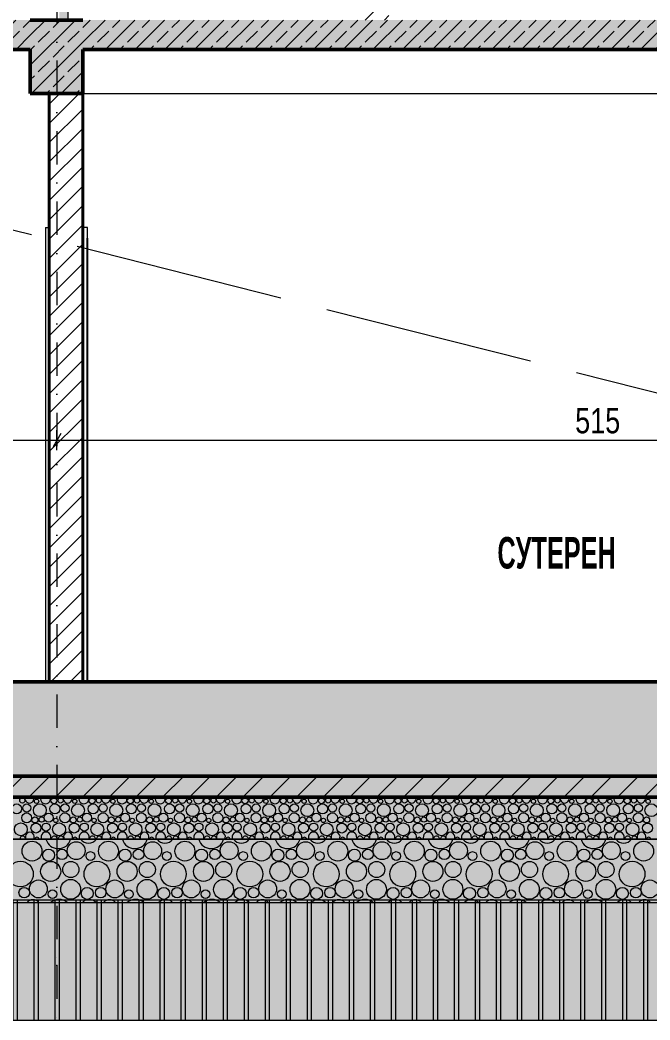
# Model space of a CAD drawing. Extents: x 1230 to 300706, y -1407 to 36108.
# Drawn here: x 109348 to 112345, y 5429 to 10189 of the extents above; entities that cross this region are included whole.
import ezdxf

# ---------------------------------------------------------------- set-up
doc = ezdxf.new("R2010")
doc.units = 0
doc.header["$LTSCALE"] = 5
doc.header["$MEASUREMENT"] = 0
doc.linetypes.add('- Осеви линии', pattern=[670.277762, 317.5, -176.388889, 0, -176.388874])
doc.linetypes.add('- Скирити линии', pattern=[245, 200, -45])
for name, color, linetype, lineweight in [('1', 255, 'Continuous', 13), ('101', 253, 'Continuous', 15), ('102', 254, 'Continuous', 15), ('164', 255, 'Continuous', 15), ('18', 9, 'Continuous', 15), ('21', 7, 'Continuous', 50), ('27', 7, 'Continuous', 40), ('29', 7, 'Continuous', 50), ('4', 43, 'Continuous', 20), ('7', 7, 'Continuous', 25), ('85', 254, 'Continuous', 20)]:
    doc.layers.add(name, color=color, linetype=linetype, lineweight=lineweight)
for name, color, linetype, lineweight, true_color in [('104', 7, 'Continuous', 15, 0x3e3e3e), ('161', 7, 'Continuous', 15, 0x6a6a6a), ('168', 7, 'Continuous', 15, 0x5e5e5e), ('184', 7, 'Continuous', 0, 0xe8e8e8), ('19', 7, 'Continuous', 0, 0xe4e4e4), ('61', 7, 'Continuous', 20, 0x6a6a6a), ('65', 7, 'Continuous', 20, 0x4e4e4e), ('84', 7, 'Continuous', 20, 0x3e3e3e), ('87', 7, 'Continuous', 20, 0x6a6a6a), ('88', 7, 'Continuous', 20, 0x5e5e5e)]:
    doc.layers.add(name, color=color, linetype=linetype, lineweight=lineweight, true_color=true_color)
doc.styles.add('GENERATED_STYLE_6', font='Cambria Math.ttf')
doc.styles.add('GENERATED_STYLE_7', font='GOTHICBI.TTF')
pattern_1 = [(45, (48941.57, 10189.11), (-70.71071, 70.71071), []), (45, (48906.22, 10224.47), (-70.71071, 70.71071), [75.00004, -25.00001])]
pattern_2 = [(45, (48941.574, 10189.11), (-45.96196, 45.96196), [])]

# ---------------------------------------------------------------- blocks, each defined once
blk = doc.blocks.new('*X21')
at = {"layer": '101', "color": 253, "linetype": 'Continuous', "lineweight": 15}
for centre, radius in [((164.615, 84.978), 0.251), ((165.963, 84.901), 0.207), ((167.614, 84.942), 0.286), ((168.252, 84.978), 0.251), ((169.6, 84.901), 0.207), ((171.251, 84.942), 0.286), ((171.889, 84.978), 0.251), ((173.237, 84.901), 0.207), ((174.888, 84.942), 0.286), ((175.526, 84.978), 0.251), ((176.874, 84.901), 0.207), ((178.525, 84.942), 0.286), ((179.164, 84.978), 0.251), ((180.511, 84.901), 0.207), ((182.162, 84.942), 0.286), ((182.801, 84.978), 0.251), ((184.148, 84.901), 0.207), ((185.799, 84.942), 0.286), ((186.438, 84.978), 0.251), ((187.785, 84.901), 0.207), ((189.436, 84.942), 0.286), ((190.075, 84.978), 0.251), ((191.422, 84.901), 0.207), ((193.074, 84.942), 0.286), ((193.712, 84.978), 0.251), ((195.059, 84.901), 0.207), ((196.711, 84.942), 0.286), ((197.349, 84.978), 0.251), ((198.696, 84.901), 0.207), ((200.348, 84.942), 0.286), ((200.986, 84.978), 0.251), ((202.333, 84.901), 0.207), ((203.985, 84.942), 0.286), ((204.623, 84.978), 0.251), ((205.971, 84.901), 0.207), ((207.622, 84.942), 0.286), ((208.26, 84.978), 0.251), ((209.608, 84.901), 0.207), ((211.259, 84.942), 0.286), ((211.897, 84.978), 0.251), ((213.245, 84.901), 0.207), ((214.896, 84.942), 0.286), ((215.534, 84.978), 0.251), ((216.882, 84.901), 0.207), ((218.533, 84.942), 0.286), ((219.171, 84.978), 0.251), ((220.519, 84.901), 0.207), ((222.17, 84.942), 0.286), ((222.808, 84.978), 0.251), ((224.156, 84.901), 0.207), ((164.074, 84.169), 0.477), ((165.024, 83.314), 0.473), ((165.034, 84.257), 0.384), ((166.275, 84.044), 0.612), ((167.711, 84.169), 0.477), ((168.661, 83.314), 0.473), ((168.671, 84.257), 0.384), ((169.912, 84.044), 0.612), ((171.348, 84.169), 0.477), ((172.298, 83.314), 0.473), ((172.308, 84.257), 0.384), ((173.549, 84.044), 0.612), ((174.985, 84.169), 0.477), ((175.935, 83.314), 0.473), ((175.945, 84.257), 0.384), ((177.186, 84.044), 0.612), ((178.622, 84.169), 0.477), ((179.572, 83.314), 0.473), ((179.582, 84.257), 0.384), ((180.823, 84.044), 0.612), ((182.259, 84.169), 0.477), ((183.209, 83.314), 0.473), ((183.219, 84.257), 0.384), ((184.46, 84.044), 0.612), ((185.896, 84.169), 0.477), ((186.846, 83.314), 0.473), ((186.856, 84.257), 0.384), ((188.097, 84.044), 0.612), ((189.533, 84.169), 0.477), ((190.483, 83.314), 0.473), ((190.493, 84.257), 0.384), ((191.735, 84.044), 0.612), ((193.17, 84.169), 0.477), ((194.12, 83.314), 0.473), ((194.131, 84.257), 0.384), ((195.372, 84.044), 0.612), ((196.807, 84.169), 0.477), ((197.757, 83.314), 0.473), ((197.768, 84.257), 0.384), ((199.009, 84.044), 0.612), ((200.444, 84.169), 0.477), ((201.394, 83.314), 0.473), ((201.405, 84.257), 0.384), ((202.646, 84.044), 0.612), ((204.081, 84.169), 0.477), ((205.032, 83.314), 0.473), ((205.042, 84.257), 0.384), ((206.283, 84.044), 0.612), ((207.718, 84.169), 0.477), ((208.669, 83.314), 0.473), ((208.679, 84.257), 0.384), ((209.92, 84.044), 0.612), ((211.356, 84.169), 0.477), ((212.306, 83.314), 0.473), ((212.316, 84.257), 0.384), ((213.557, 84.044), 0.612), ((214.993, 84.169), 0.477), ((215.943, 83.314), 0.473), ((215.953, 84.257), 0.384), ((217.194, 84.044), 0.612), ((218.63, 84.169), 0.477), ((219.58, 83.314), 0.473), ((219.59, 84.257), 0.384), ((220.831, 84.044), 0.612), ((222.267, 84.169), 0.477), ((223.217, 83.314), 0.473), ((223.227, 84.257), 0.384), ((224.468, 84.044), 0.612), ((164.475, 82.224), 0.612), ((165.911, 82.349), 0.477), ((165.814, 83.122), 0.286), ((166.452, 83.158), 0.251), ((167.126, 83.335), 0.426), ((168.112, 82.224), 0.612), ((167.8, 83.081), 0.207), ((169.548, 82.349), 0.477), ((169.451, 83.122), 0.286), ((170.089, 83.158), 0.251), ((170.763, 83.335), 0.426), ((171.749, 82.224), 0.612), ((171.437, 83.081), 0.207), ((173.185, 82.349), 0.477), ((173.088, 83.122), 0.286), ((173.726, 83.158), 0.251), ((174.4, 83.335), 0.426), ((175.386, 82.224), 0.612), ((175.074, 83.081), 0.207), ((176.822, 82.349), 0.477), ((176.725, 83.122), 0.286), ((177.364, 83.158), 0.251), ((178.037, 83.335), 0.426), ((179.023, 82.224), 0.612), ((178.711, 83.081), 0.207), ((180.459, 82.349), 0.477), ((180.362, 83.122), 0.286), ((181.001, 83.158), 0.251), ((181.674, 83.335), 0.426), ((182.66, 82.224), 0.612), ((182.348, 83.081), 0.207), ((184.096, 82.349), 0.477), ((183.999, 83.122), 0.286), ((184.638, 83.158), 0.251), ((185.311, 83.335), 0.426), ((186.297, 82.224), 0.612), ((185.985, 83.081), 0.207), ((187.733, 82.349), 0.477), ((187.636, 83.122), 0.286), ((188.275, 83.158), 0.251), ((188.948, 83.335), 0.426), ((189.935, 82.224), 0.612), ((189.622, 83.081), 0.207), ((191.37, 82.349), 0.477), ((191.274, 83.122), 0.286), ((191.912, 83.158), 0.251), ((192.586, 83.335), 0.426), ((193.572, 82.224), 0.612), ((193.259, 83.081), 0.207), ((195.007, 82.349), 0.477), ((194.911, 83.122), 0.286), ((195.549, 83.158), 0.251), ((196.223, 83.335), 0.426), ((197.209, 82.224), 0.612), ((196.896, 83.081), 0.207), ((198.644, 82.349), 0.477), ((198.548, 83.122), 0.286), ((199.186, 83.158), 0.251), ((199.86, 83.335), 0.426), ((200.846, 82.224), 0.612), ((200.533, 83.081), 0.207), ((202.281, 82.349), 0.477), ((202.185, 83.122), 0.286), ((202.823, 83.158), 0.251), ((203.497, 83.335), 0.426), ((204.483, 82.224), 0.612), ((204.171, 83.081), 0.207), ((205.918, 82.349), 0.477), ((205.822, 83.122), 0.286), ((206.46, 83.158), 0.251), ((207.134, 83.335), 0.426), ((208.12, 82.224), 0.612), ((207.808, 83.081), 0.207), ((209.556, 82.349), 0.477), ((209.459, 83.122), 0.286), ((210.097, 83.158), 0.251), ((210.771, 83.335), 0.426), ((211.757, 82.224), 0.612), ((211.445, 83.081), 0.207), ((213.193, 82.349), 0.477), ((213.096, 83.122), 0.286), ((213.734, 83.158), 0.251), ((214.408, 83.335), 0.426), ((215.394, 82.224), 0.612), ((215.082, 83.081), 0.207), ((216.83, 82.349), 0.477), ((216.733, 83.122), 0.286), ((217.371, 83.158), 0.251), ((218.045, 83.335), 0.426), ((219.031, 82.224), 0.612), ((218.719, 83.081), 0.207), ((220.467, 82.349), 0.477), ((220.37, 83.122), 0.286), ((221.008, 83.158), 0.251), ((221.682, 83.335), 0.426), ((222.668, 82.224), 0.612), ((222.356, 83.081), 0.207), ((224.104, 82.349), 0.477), ((224.007, 83.122), 0.286), ((166.871, 82.437), 0.384), ((170.508, 82.437), 0.384), ((174.145, 82.437), 0.384), ((177.782, 82.437), 0.384), ((181.419, 82.437), 0.384), ((185.056, 82.437), 0.384), ((188.693, 82.437), 0.384), ((192.331, 82.437), 0.384), ((195.968, 82.437), 0.384), ((199.605, 82.437), 0.384), ((203.242, 82.437), 0.384), ((206.879, 82.437), 0.384), ((210.516, 82.437), 0.384), ((214.153, 82.437), 0.384), ((217.79, 82.437), 0.384), ((221.427, 82.437), 0.384)]:
    blk.add_circle(centre, radius, dxfattribs=at)
for centre, radius, start, end in [((164.438, 85.864), 0.612, 254.33377, 285.66623), ((165.289, 85.155), 0.426, 163.6472, 16.3528), ((166.824, 85.134), 0.473, 162.59898, 17.40102), ((168.075, 85.864), 0.612, 254.33377, 285.66623), ((168.926, 85.155), 0.426, 163.6472, 16.3528), ((170.461, 85.134), 0.473, 162.59898, 17.40102), ((171.712, 85.864), 0.612, 254.33377, 285.66623), ((172.563, 85.155), 0.426, 163.6472, 16.3528), ((174.098, 85.134), 0.473, 162.59898, 17.40102), ((175.349, 85.864), 0.612, 254.33377, 285.66623), ((176.2, 85.155), 0.426, 163.6472, 16.3528), ((177.735, 85.134), 0.473, 162.59898, 17.40102), ((178.986, 85.864), 0.612, 254.33377, 285.66623), ((179.837, 85.155), 0.426, 163.6472, 16.3528), ((181.372, 85.134), 0.473, 162.59898, 17.40102), ((182.623, 85.864), 0.612, 254.33377, 285.66623), ((183.474, 85.155), 0.426, 163.6472, 16.3528), ((185.009, 85.134), 0.473, 162.59898, 17.40102), ((186.26, 85.864), 0.612, 254.33377, 285.66623), ((187.111, 85.155), 0.426, 163.6472, 16.3528), ((188.646, 85.134), 0.473, 162.59898, 17.40102), ((189.897, 85.864), 0.612, 254.33377, 285.66623), ((190.748, 85.155), 0.426, 163.6472, 16.3528), ((192.283, 85.134), 0.473, 162.59898, 17.40102), ((193.535, 85.864), 0.612, 254.33377, 285.66623), ((194.386, 85.155), 0.426, 163.6472, 16.3528), ((195.92, 85.134), 0.473, 162.59898, 17.40102), ((197.172, 85.864), 0.612, 254.33377, 285.66623), ((198.023, 85.155), 0.426, 163.6472, 16.3528), ((199.557, 85.134), 0.473, 162.59898, 17.40102), ((200.809, 85.864), 0.612, 254.33377, 285.66623), ((201.66, 85.155), 0.426, 163.6472, 16.3528), ((203.194, 85.134), 0.473, 162.59898, 17.40102), ((204.446, 85.864), 0.612, 254.33377, 285.66623), ((205.297, 85.155), 0.426, 163.6472, 16.3528), ((206.832, 85.134), 0.473, 162.59898, 17.40102), ((208.083, 85.864), 0.612, 254.33377, 285.66623), ((208.934, 85.155), 0.426, 163.6472, 16.3528), ((210.469, 85.134), 0.473, 162.59898, 17.40102), ((211.72, 85.864), 0.612, 254.33377, 285.66623), ((212.571, 85.155), 0.426, 163.6472, 16.3528), ((214.106, 85.134), 0.473, 162.59898, 17.40102), ((215.357, 85.864), 0.612, 254.33377, 285.66623), ((216.208, 85.155), 0.426, 163.6472, 16.3528), ((217.743, 85.134), 0.473, 162.59898, 17.40102), ((218.994, 85.864), 0.612, 254.33377, 285.66623), ((219.845, 85.155), 0.426, 163.6472, 16.3528), ((221.38, 85.134), 0.473, 162.59898, 17.40102), ((222.631, 85.864), 0.612, 254.33377, 285.66623), ((223.482, 85.155), 0.426, 163.6472, 16.3528), ((165.326, 81.515), 0.426, 325.62131, 214.37869), ((166.861, 81.494), 0.473, 332.4801, 207.5199), ((168.963, 81.515), 0.426, 325.62131, 214.37869), ((170.498, 81.494), 0.473, 332.4801, 207.5199), ((172.6, 81.515), 0.426, 325.62131, 214.37869), ((174.135, 81.494), 0.473, 332.4801, 207.5199), ((176.237, 81.515), 0.426, 325.62131, 214.37869), ((177.772, 81.494), 0.473, 332.4801, 207.5199), ((179.874, 81.515), 0.426, 325.62131, 214.37869), ((181.409, 81.494), 0.473, 332.4801, 207.5199), ((183.511, 81.515), 0.426, 325.62131, 214.37869), ((185.046, 81.494), 0.473, 332.4801, 207.5199), ((187.148, 81.515), 0.426, 325.62131, 214.37869), ((188.683, 81.494), 0.473, 332.4801, 207.5199), ((190.786, 81.515), 0.426, 325.62131, 214.37869), ((192.32, 81.494), 0.473, 332.4801, 207.5199), ((194.423, 81.515), 0.426, 325.62131, 214.37869), ((195.957, 81.494), 0.473, 332.4801, 207.5199), ((198.06, 81.515), 0.426, 325.62131, 214.37869), ((199.594, 81.494), 0.473, 332.4801, 207.5199), ((201.697, 81.515), 0.426, 325.62131, 214.37869), ((203.232, 81.494), 0.473, 332.4801, 207.5199), ((205.334, 81.515), 0.426, 325.62131, 214.37869), ((206.869, 81.494), 0.473, 332.4801, 207.5199), ((208.971, 81.515), 0.426, 325.62131, 214.37869), ((210.506, 81.494), 0.473, 332.4801, 207.5199), ((212.608, 81.515), 0.426, 325.62131, 214.37869), ((214.143, 81.494), 0.473, 332.4801, 207.5199), ((216.245, 81.515), 0.426, 325.62131, 214.37869), ((217.78, 81.494), 0.473, 332.4801, 207.5199), ((219.882, 81.515), 0.426, 325.62131, 214.37869), ((221.417, 81.494), 0.473, 332.4801, 207.5199), ((223.519, 81.515), 0.426, 325.62131, 214.37869), ((164.652, 81.338), 0.251, 345.45425, 194.54575), ((166, 81.261), 0.207, 3.86586, 176.13414), ((167.651, 81.303), 0.286, 354.47725, 185.52275), ((168.289, 81.338), 0.251, 345.45425, 194.54575), ((169.637, 81.261), 0.207, 3.86586, 176.13414), ((171.288, 81.303), 0.286, 354.47725, 185.52275), ((171.926, 81.338), 0.251, 345.45425, 194.54575), ((173.274, 81.261), 0.207, 3.86586, 176.13414), ((174.925, 81.303), 0.286, 354.47725, 185.52275), ((175.564, 81.338), 0.251, 345.45425, 194.54575), ((176.911, 81.261), 0.207, 3.86586, 176.13414), ((178.562, 81.303), 0.286, 354.47725, 185.52275), ((179.201, 81.338), 0.251, 345.45425, 194.54575), ((180.548, 81.261), 0.207, 3.86586, 176.13414), ((182.199, 81.303), 0.286, 354.47725, 185.52275), ((182.838, 81.338), 0.251, 345.45425, 194.54575), ((184.185, 81.261), 0.207, 3.86586, 176.13414), ((185.836, 81.303), 0.286, 354.47725, 185.52275), ((186.475, 81.338), 0.251, 345.45425, 194.54575), ((187.822, 81.261), 0.207, 3.86586, 176.13414), ((189.474, 81.303), 0.286, 354.47725, 185.52275), ((190.112, 81.338), 0.251, 345.45425, 194.54575), ((191.459, 81.261), 0.207, 3.86586, 176.13414), ((193.111, 81.303), 0.286, 354.47725, 185.52275), ((193.749, 81.338), 0.251, 345.45425, 194.54575), ((195.096, 81.261), 0.207, 3.86586, 176.13414), ((196.748, 81.303), 0.286, 354.47725, 185.52275), ((197.386, 81.338), 0.251, 345.45425, 194.54575), ((198.733, 81.261), 0.207, 3.86586, 176.13414), ((200.385, 81.303), 0.286, 354.47725, 185.52275), ((201.023, 81.338), 0.251, 345.45425, 194.54575), ((202.371, 81.261), 0.207, 3.86586, 176.13414), ((204.022, 81.303), 0.286, 354.47725, 185.52275), ((204.66, 81.338), 0.251, 345.45425, 194.54575), ((206.008, 81.261), 0.207, 3.86586, 176.13414), ((207.659, 81.303), 0.286, 354.47725, 185.52275), ((208.297, 81.338), 0.251, 345.45425, 194.54575), ((209.645, 81.261), 0.207, 3.86586, 176.13414), ((211.296, 81.303), 0.286, 354.47725, 185.52275), ((211.934, 81.338), 0.251, 345.45425, 194.54575), ((213.282, 81.261), 0.207, 3.86586, 176.13414), ((214.933, 81.303), 0.286, 354.47725, 185.52275), ((215.571, 81.338), 0.251, 345.45425, 194.54575), ((216.919, 81.261), 0.207, 3.86586, 176.13414), ((218.57, 81.303), 0.286, 354.47725, 185.52275), ((219.208, 81.338), 0.251, 345.45425, 194.54575), ((220.556, 81.261), 0.207, 3.86586, 176.13414), ((222.207, 81.303), 0.286, 354.47725, 185.52275), ((222.845, 81.338), 0.251, 345.45425, 194.54575), ((224.193, 81.261), 0.207, 3.86586, 176.13414)]:
    blk.add_arc(centre, radius, start, end, dxfattribs=at)
blk = doc.blocks.new('*X22')
at = {"layer": '101', "color": 253, "linetype": 'Continuous', "lineweight": 15}
for centre, radius in [((165.534, 80.151), 0.946), ((169.738, 80.194), 0.851), ((172.808, 80.151), 0.946), ((177.013, 80.194), 0.851), ((180.082, 80.151), 0.946), ((184.287, 80.194), 0.851), ((187.356, 80.151), 0.946), ((191.561, 80.194), 0.851), ((194.63, 80.151), 0.946), ((198.835, 80.194), 0.851), ((201.905, 80.151), 0.946), ((206.109, 80.194), 0.851), ((209.179, 80.151), 0.946), ((213.383, 80.194), 0.851), ((216.453, 80.151), 0.946), ((220.658, 80.194), 0.851), ((223.727, 80.151), 0.946), ((167.114, 79.768), 0.572), ((168.391, 79.839), 0.501), ((171.086, 79.686), 0.414), ((174.389, 79.768), 0.572), ((175.665, 79.839), 0.501), ((178.36, 79.686), 0.414), ((181.663, 79.768), 0.572), ((182.939, 79.839), 0.501), ((185.634, 79.686), 0.414), ((188.937, 79.768), 0.572), ((190.213, 79.839), 0.501), ((192.908, 79.686), 0.414), ((196.211, 79.768), 0.572), ((197.488, 79.839), 0.501), ((200.183, 79.686), 0.414), ((203.485, 79.768), 0.572), ((204.762, 79.839), 0.501), ((207.457, 79.686), 0.414), ((210.759, 79.768), 0.572), ((212.036, 79.839), 0.501), ((214.731, 79.686), 0.414), ((218.034, 79.768), 0.572), ((219.31, 79.839), 0.501), ((222.005, 79.686), 0.414), ((164.436, 77.972), 1.224), ((167.308, 78.222), 0.954), ((169.228, 78.398), 0.767), ((171.711, 77.972), 1.224), ((174.582, 78.222), 0.954), ((176.503, 78.398), 0.767), ((178.985, 77.972), 1.224), ((181.856, 78.222), 0.954), ((183.777, 78.398), 0.767), ((186.259, 77.972), 1.224), ((189.13, 78.222), 0.954), ((191.051, 78.398), 0.767), ((193.533, 77.972), 1.224), ((196.404, 78.222), 0.954), ((198.325, 78.398), 0.767), ((200.807, 77.972), 1.224), ((203.678, 78.222), 0.954), ((205.599, 78.398), 0.767), ((208.081, 77.972), 1.224), ((210.953, 78.222), 0.954), ((212.873, 78.398), 0.767), ((215.355, 77.972), 1.224), ((218.227, 78.222), 0.954), ((220.147, 78.398), 0.767), ((222.63, 77.972), 1.224), ((166.138, 76.554), 0.851), ((169.208, 76.511), 0.946), ((173.413, 76.554), 0.851), ((176.482, 76.511), 0.946), ((180.687, 76.554), 0.851), ((183.756, 76.511), 0.946), ((187.961, 76.554), 0.851), ((191.03, 76.511), 0.946), ((195.235, 76.554), 0.851), ((198.305, 76.511), 0.946), ((202.509, 76.554), 0.851), ((205.579, 76.511), 0.946), ((209.783, 76.554), 0.851), ((212.853, 76.511), 0.946), ((217.058, 76.554), 0.851), ((220.127, 76.511), 0.946), ((224.332, 76.554), 0.851), ((164.791, 76.199), 0.501), ((167.486, 76.046), 0.414), ((170.789, 76.129), 0.572), ((172.065, 76.199), 0.501), ((174.76, 76.046), 0.414), ((178.063, 76.129), 0.572), ((179.339, 76.199), 0.501), ((182.034, 76.046), 0.414), ((185.337, 76.129), 0.572), ((186.613, 76.199), 0.501), ((189.308, 76.046), 0.414), ((192.611, 76.129), 0.572), ((193.888, 76.199), 0.501), ((196.583, 76.046), 0.414), ((199.885, 76.129), 0.572), ((201.162, 76.199), 0.501), ((203.857, 76.046), 0.414), ((207.159, 76.129), 0.572), ((208.436, 76.199), 0.501), ((211.131, 76.046), 0.414), ((214.434, 76.129), 0.572), ((215.71, 76.199), 0.501), ((218.405, 76.046), 0.414), ((221.708, 76.129), 0.572), ((222.984, 76.199), 0.501)]:
    blk.add_circle(centre, radius, dxfattribs=at)
for centre, radius, start, end in [((168.036, 81.612), 1.224, 195.99442, 344.00558), ((170.908, 81.861), 0.954, 217.9292, 322.0708), ((175.311, 81.612), 1.224, 195.99442, 344.00558), ((178.182, 81.861), 0.954, 217.9292, 322.0708), ((182.585, 81.612), 1.224, 195.99442, 344.00558), ((185.456, 81.861), 0.954, 217.9292, 322.0708), ((189.859, 81.612), 1.224, 195.99442, 344.00558), ((192.73, 81.861), 0.954, 217.9292, 322.0708), ((197.133, 81.612), 1.224, 195.99442, 344.00558), ((200.004, 81.861), 0.954, 217.9292, 322.0708), ((204.407, 81.612), 1.224, 195.99442, 344.00558), ((207.278, 81.861), 0.954, 217.9292, 322.0708), ((211.681, 81.612), 1.224, 195.99442, 344.00558), ((214.553, 81.861), 0.954, 217.9292, 322.0708), ((218.955, 81.612), 1.224, 195.99442, 344.00558), ((221.827, 81.861), 0.954, 217.9292, 322.0708), ((165.628, 74.758), 0.767, 42.37311, 137.62689), ((168.111, 74.332), 1.224, 50.34184, 129.65816), ((170.982, 74.582), 0.954, 46.61075, 133.38925), ((172.903, 74.758), 0.767, 42.37311, 137.62689), ((175.385, 74.332), 1.224, 50.34184, 129.65816), ((178.256, 74.582), 0.954, 46.61075, 133.38925), ((180.177, 74.758), 0.767, 42.37311, 137.62689), ((182.659, 74.332), 1.224, 50.34184, 129.65816), ((185.53, 74.582), 0.954, 46.61075, 133.38925), ((187.451, 74.758), 0.767, 42.37311, 137.62689), ((189.933, 74.332), 1.224, 50.34184, 129.65816), ((192.804, 74.582), 0.954, 46.61075, 133.38925), ((194.725, 74.758), 0.767, 42.37311, 137.62689), ((197.207, 74.332), 1.224, 50.34184, 129.65816), ((200.078, 74.582), 0.954, 46.61075, 133.38925), ((201.999, 74.758), 0.767, 42.37311, 137.62689), ((204.481, 74.332), 1.224, 50.34184, 129.65816), ((207.353, 74.582), 0.954, 46.61075, 133.38925), ((209.273, 74.758), 0.767, 42.37311, 137.62689), ((211.755, 74.332), 1.224, 50.34184, 129.65816), ((214.627, 74.582), 0.954, 46.61075, 133.38925), ((216.547, 74.758), 0.767, 42.37311, 137.62689), ((219.03, 74.332), 1.224, 50.34184, 129.65816), ((221.901, 74.582), 0.954, 46.61075, 133.38925), ((223.822, 74.758), 0.767, 42.37311, 137.62689)]:
    blk.add_arc(centre, radius, start, end, dxfattribs=at)

msp = doc.modelspace()

# ---------------------------------------------------------------- hatches: boundary and pattern name
at = {"layer": '1', "linetype": 'Continuous', "lineweight": 13, "true_color": 0x2b2b2b}
h = msp.add_hatch(dxfattribs=at)
h.set_pattern_fill('1_СТОМАНОБЕТОН_0001', color=250, scale=50.000024, style=0, pattern_type=2)
h.set_pattern_definition(pattern_1)
h.paths.add_polyline_path([(109397.1, 10049.1), (109397.1, 10189.1), (108885.4, 10189.1), (108885.4, 10049.1)])
h = msp.add_hatch(dxfattribs=at)
h.set_pattern_fill('1_СТОМАНОБЕТОН_0001', color=250, scale=50.000024, style=0, pattern_type=2)
h.set_pattern_definition(pattern_1)
h.paths.add_polyline_path([(109397.1, 9839.1), (109647.1, 9839.1), (109647.1, 10189.1), (109397.1, 10189.1)])
h = msp.add_hatch(dxfattribs=at)
h.set_pattern_fill('1_СТОМАНОБЕТОН_0001', color=250, scale=50.000024, style=0, pattern_type=2)
h.set_pattern_definition(pattern_1)
h.paths.add_polyline_path([(109647.1, 10189.1), (109647.1, 10049.1), (114548.5, 10049.1), (114548.5, 10189.1)])
h = msp.add_hatch(dxfattribs=at)
h.set_pattern_fill('1_СТОМАНОБЕТОН_0001', color=250, scale=50.000024, style=0, pattern_type=2)
h.set_pattern_definition(pattern_1)
h.paths.add_polyline_path([(117799.4, 6589.1), (117799.4, 7039.1), (105799.4, 7039.1), (105799.4, 6589.1)])
at = {"layer": '102', "linetype": 'Continuous', "lineweight": 15}
for points in [[(103199.7, 5429.1), (120507, 5429.1), (120507, 6247), (117912.9, 6926.1), (117907.7, 5999.1), (105237.6, 5999.1), (105237.6, 6539.1), (105237.6, 7039.1), (104713.4, 9892.4), (103199.7, 9892.4)], [(105707.7, 6589.1), (105707.7, 6489.1), (117907.7, 6489.1), (117907.7, 6589.1)]]:
    msp.add_hatch(color=254, dxfattribs=at).paths.add_polyline_path(points)
at = {"layer": '104', "linetype": 'Continuous', "lineweight": 15, "true_color": 0x3e3e3e}
h = msp.add_hatch(dxfattribs=at)
h.set_pattern_fill('MASONRY_BLOCK_0001', color=250, scale=50.000024, style=0, pattern_type=2)
h.set_pattern_definition([(45, (48941.57, 10189.11), (-63.63964, 63.63964), [])])
h.paths.add_polyline_path([(105707.7, 6589.1), (105707.7, 6489.1), (117907.7, 6489.1), (117907.7, 6589.1)])
at = {"layer": '161', "linetype": 'Continuous', "lineweight": 15, "true_color": 0x6a6a6a}
h = msp.add_hatch(dxfattribs=at)
h.set_pattern_fill('DOUBLE_1_1_0001', color=251, scale=50.000024, style=0, pattern_type=2)
h.set_pattern_definition([(90, (112935.48, 6990.15), (-100, 0), []), (90, (112915.48, 6990.15), (-100, 0), [])])
h.paths.add_polyline_path([(103199.7, 5429.1), (120507, 5429.1), (120507, 6247), (117912.9, 6926.1), (117907.7, 5999.1), (105237.6, 5999.1), (105237.6, 6539.1), (105237.6, 7039.1), (104713.4, 9892.4), (103199.7, 9892.4)])
at = {"layer": '168', "linetype": 'Continuous', "lineweight": 15, "true_color": 0x5e5e5e}
h = msp.add_hatch(dxfattribs=at)
h.set_pattern_fill('COMMON_BRICK_0001', color=251, scale=50.000024, style=0, pattern_type=2)
h.set_pattern_definition(pattern_2)
h.paths.add_polyline_path([(110943.5, 10189.1), (111103.5, 10189.1), (111103.5, 12949.1), (110943.5, 12949.1)])
h = msp.add_hatch(dxfattribs=at)
h.set_pattern_fill('COMMON_BRICK_0001', color=251, scale=50.000024, style=0, pattern_type=2)
h.set_pattern_definition(pattern_2)
h.paths.add_polyline_path([(109647.1, 10049.1), (109647.1, 9839.1), (109487.1, 9839.1), (109487.1, 7039.1), (109647.1, 7039.1)])
at = {"layer": '18', "linetype": 'Continuous', "lineweight": 15}
for points in [[(109397.1, 10049.1), (109397.1, 10189.1), (108885.4, 10189.1), (108885.4, 10049.1)], [(109397.1, 9839.1), (109647.1, 9839.1), (109647.1, 10189.1), (109397.1, 10189.1)], [(109647.1, 10189.1), (109647.1, 10049.1), (114548.5, 10049.1), (114548.5, 10189.1)], [(117799.4, 6589.1), (117799.4, 7039.1), (105799.4, 7039.1), (105799.4, 6589.1)]]:
    msp.add_hatch(color=9, dxfattribs=at).paths.add_polyline_path(points)
at = {"layer": '184', "linetype": 'Continuous', "lineweight": 0, "true_color": 0xe8e8e8}
msp.add_hatch(color=254, dxfattribs=at).paths.add_polyline_path([(109535.1, 10189.1), (109575.1, 10189.1), (109575.1, 12269.1), (109535.1, 12269.1)])
at = {"layer": '19', "linetype": 'Continuous', "lineweight": 0, "true_color": 0xe4e4e4}
for points in [[(105237.6, 6289.1), (117907.7, 6289.1), (117907.7, 6489.1), (105237.6, 6489.1)], [(105237.6, 5989.1), (117907.7, 5989.1), (117907.7, 6289.1), (105237.6, 6289.1)]]:
    msp.add_hatch(color=254, dxfattribs=at).paths.add_polyline_path(points)

# ---------------------------------------------------------------- linework, layer by layer
at = {"layer": '101', "color": 253, "linetype": 'Continuous', "lineweight": 15}
for p, q in [((109470.1, 9201.1), (109470.1, 7039.1)), ((109470.1, 9201.1), (109487.1, 9201.1)), ((109649.1, 9201.1), (109649.1, 7039.1)), ((109668.1, 9201.1), (109649.1, 9201.1)), ((109668.1, 9201.1), (109668.1, 7039.1)), ((109669.5, 9201.1), (109668.1, 9201.1)), ((109669.4, 7039.1), (109669.5, 9201.1)), ((109668.2, 7039.1), (109668.2, 9151.1)), ((109668.2, 9151.1), (109669.4, 9151.1)), ((109669.4, 9151.1), (109669.4, 7039.1))]:
    msp.add_line(p, q, dxfattribs=at)
at = {"layer": '101', "color": 253, "linetype": 'Continuous', "lineweight": 15, "flags": 128}
msp.add_lwpolyline([(109575.1, 12269.1), (109575.1, 12253.1), (109575.1, 10189.1)], dxfattribs=at)
msp.add_lwpolyline([(105237.6, 5989.1), (117907.7, 5989.1), (117907.7, 6289.1), (105237.6, 6289.1)], close=True, dxfattribs=at)
at = {"layer": '104', "color": 250, "linetype": 'Continuous', "lineweight": 15, "true_color": 0x3e3e3e, "flags": 128}
for points in [[(120507, 5429.1), (120507, 6247), (117912.9, 6926.1), (117907.7, 5999.1), (105237.6, 5999.1), (105237.6, 6539.1), (105237.6, 7039.1), (104713.4, 9892.4), (103199.7, 9892.4)], [(103199.7, 5429.1), (120507, 5429.1)]]:
    msp.add_lwpolyline(points, dxfattribs=at)
at = {"layer": '164', "color": 255, "linetype": 'Continuous', "lineweight": 15}
for p, q in [((109651.9, 10049.1), (109651.9, 9839.1)), ((109651.9, 9839.1), (109647.5, 9839.1)), ((109651.9, 9839.1), (114548.5, 9839.1))]:
    msp.add_line(p, q, dxfattribs=at)
at = {"layer": '21', "color": 7, "linetype": 'Continuous', "lineweight": 50, "flags": 128}
msp.add_lwpolyline([(105707.7, 6589.1), (117907.7, 6589.1), (117907.7, 6489.1), (105707.7, 6489.1)], close=True, dxfattribs=at)
at = {"layer": '27', "linetype": 'Continuous', "lineweight": 40}
for p, q in [((109647.1, 10049.1), (109647.1, 7039.1)), ((109487.1, 9839.1), (109487.1, 7039.1))]:
    msp.add_line(p, q, dxfattribs=at)
at = {"layer": '29', "linetype": 'Continuous', "lineweight": 50}
for p, q in [((109397.1, 10049.1), (108885.4, 10049.1)), ((109397.1, 10049.1), (109397.1, 9839.1)), ((109647.1, 10049.1), (109647.1, 10049.1)), ((114548.5, 10049.1), (109647.1, 10049.1)), ((109647.1, 10049.1), (109647.1, 9839.1)), ((109487.1, 9839.1), (109397.1, 9839.1)), ((109647.1, 9839.1), (109487.1, 9839.1)), ((109487.1, 7039.1), (106049.4, 7039.1)), ((109647.1, 7039.1), (109487.1, 7039.1)), ((117549.4, 7039.1), (109647.1, 7039.1)), ((117799.4, 6589.1), (105799.4, 6589.1))]:
    msp.add_line(p, q, dxfattribs=at)
at = {"layer": '29', "color": 250, "linetype": 'Continuous', "lineweight": 50, "true_color": 0x111111, "flags": 128}
msp.add_lwpolyline([(109647.1, 10189.1), (109575.1, 10189.1), (109535.1, 10189.1), (109397.1, 10189.1)], dxfattribs=at)
at = {"layer": '4', "linetype": '- Осеви линии', "lineweight": 20, "ltscale": 0.1}
for p, q in [((109524.1, 14689.1), (109524.1, 5689.1)), ((109524.1, 14689.1), (109524.1, 5689.1)), ((109524.1, 14689.1), (109524.1, 5689.1)), ((109524.1, 5689.1), (109524.1, 5429.1)), ((109524.1, 5689.1), (109524.1, 5429.1)), ((109524.1, 5689.1), (109524.1, 5429.1))]:
    msp.add_line(p, q, dxfattribs=at)
at = {"layer": '4', "color": 250, "linetype": '- Осеви линии', "lineweight": 20, "true_color": 0x3e3e3e}
msp.add_point((109524.1, 5689.1), dxfattribs=at)
msp.add_point((109524.1, 5689.1), dxfattribs=at)
msp.add_point((109524.1, 5689.1), dxfattribs=at)
msp.add_point((109524.1, 5689.1), dxfattribs=at)
msp.add_point((109524.1, 5689.1), dxfattribs=at)
msp.add_point((109524.1, 5689.1), dxfattribs=at)
at = {"layer": '61', "color": 251, "linetype": '- Скирити линии', "lineweight": 20, "true_color": 0x6a6a6a, "flags": 128}
msp.add_lwpolyline([(106057.7, 10014.1), (117807.7, 7039.1)], dxfattribs=at)
at = {"layer": '84', "color": 250, "linetype": 'Continuous', "lineweight": 20, "true_color": 0x3e3e3e, "flags": 128}
msp.add_lwpolyline([(105237.6, 6289.1), (117907.7, 6289.1), (117907.7, 6489.1), (105237.6, 6489.1)], close=True, dxfattribs=at)
at = {"layer": '85', "linetype": 'Continuous', "lineweight": 20, "ltscale": 0.05}
for p, q in [((109524.1, 8142.2), (109524.1, 8236)), ((105924.4, 8189.1), (109524.1, 8189.1)), ((109542.1, 8220.4), (109506.1, 8157.9)), ((109524.1, 8189.1), (114674.1, 8189.1))]:
    msp.add_line(p, q, dxfattribs=at)
at = {"layer": '87', "color": 251, "linetype": 'Continuous', "lineweight": 20, "true_color": 0x6a6a6a}
msp.add_line((109647.5, 10049.1), (109647.5, 9839.1), dxfattribs=at)
at = {"layer": '88', "color": 251, "linetype": 'Continuous', "lineweight": 20, "true_color": 0x5e5e5e}
msp.add_line((109651.5, 9201.1), (109651.5, 9839.1), dxfattribs=at)

# ---------------------------------------------------------------- block references
at = {"layer": '65', "color": 251, "linetype": 'Continuous', "lineweight": 20, "true_color": 0x4e4e4e, "xscale": 50.00002355911847, "yscale": 50.00002355911847, "zscale": 50.00002355911847}
for name in ['*X21', '*X22']:
    msp.add_blockref(name, (101128.5, 2225.4), dxfattribs=at)

# ---------------------------------------------------------------- texts
at = {"layer": '1', "linetype": 'Continuous', "lineweight": 13, "insert": (111989.2, 8220.1), "char_height": 120, "attachment_point": 7, "style": 'GENERATED_STYLE_6'}
msp.add_mtext('\\A1;{\\W0.800000x;\\pql;\\fCentury Gothic|b0|i0|c0|p34;515}', dxfattribs=at)
at = {"layer": '7', "color": 7, "linetype": 'Continuous', "lineweight": 25, "insert": (111619.3, 7575.9), "char_height": 150, "attachment_point": 7, "style": 'GENERATED_STYLE_7'}
msp.add_mtext('\\A1;{\\W0.600000x;\\pql;\\fCentury Gothic|b1|i0|c0|p34;СУТЕРЕН}', dxfattribs=at)

doc.saveas('drawing.dxf')
